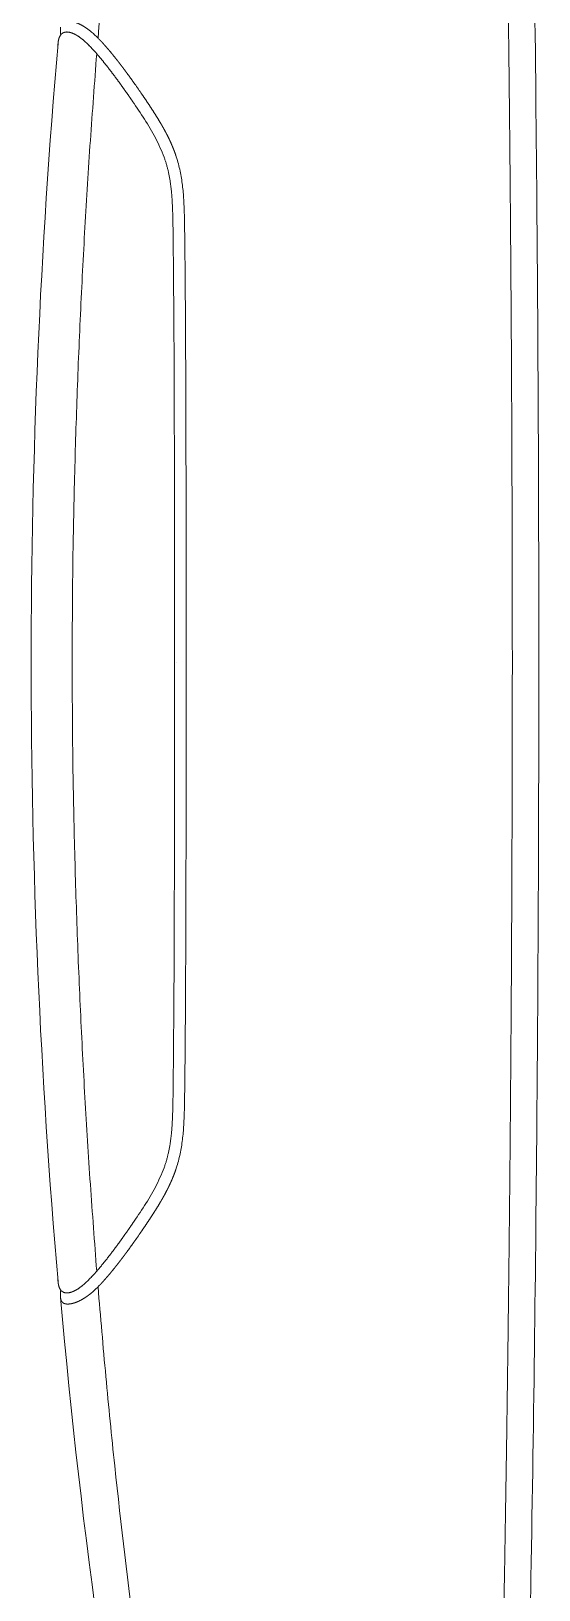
# Model space of a CAD drawing. Header units: metres. Extents: x -17822 to 152406, y -4219 to 19791.
# Drawn here: x 114567.5 to 114584.2, y 1499.4 to 1550.7 of the extents above; entities that cross this region are included whole.
import ezdxf
from ezdxf.xclip import XClip

# ---------------------------------------------------------------- set-up
doc = ezdxf.new("R2010")
doc.units = ezdxf.units.M
doc.header["$LTSCALE"] = 100
doc.header["$MEASUREMENT"] = 0
doc.header["$XCLIPFRAME"] = 0
doc.layers.get('0').update_dxf_attribs({"color": 9, "lineweight": 9})
doc.layers.add('04', color=9, linetype='Continuous', lineweight=9)
doc.layers.add('06D', color=9, linetype='Continuous', lineweight=9)

# ---------------------------------------------------------------- blocks, each defined once
blk = doc.blocks.new('p-araba-polo')
blk.add_line((3.45959, 0), (3.45965, 0))
at = {"extrusion": (0, 0, -1)}
blk.add_line((3.45959, 0), (3.45965, 0), dxfattribs=at)
for points, knots in [([(3.34061, 0), (3.34062, 0.0157), (3.34066, 0.04709), (3.34085, 0.09418), (3.3414, 0.17876), (3.34253, 0.26766), (3.3443, 0.36064), (3.34545, 0.41209), (3.34652, 0.4551), (3.34714, 0.4781), (3.34746, 0.4896)], [0, 0, 0, 0, 0.095818, 0.191637, 0.287456, 0.612278, 0.734598, 0.85691, 0.928456, 1, 1, 1, 1]), ([(3.48556, 0.2052), (3.48473, 0.21503), (3.48306, 0.23466), (3.47914, 0.27381), (3.47334, 0.32271), (3.46687, 0.36659), (3.46194, 0.39586), (3.45932, 0.41061), (3.45657, 0.4254), (3.4546, 0.43525), (3.45361, 0.44019)], [0, 0, 0, 0, 0.12452, 0.248713, 0.496885, 0.746467, 0.809383, 0.872586, 0.936113, 1, 1, 1, 1]), ([(3.48804, 0.20746), (3.48762, 0.20711), (3.48676, 0.20639), (3.48596, 0.2056), (3.48556, 0.2052)], [0, 0, 0, 0, 0.499798, 1, 1, 1, 1]), ([(3.49224, 0.20591), (3.49179, 0.2056), (3.49091, 0.20499), (3.48964, 0.20389), (3.48842, 0.20271), (3.48764, 0.20187), (3.48725, 0.20146)], [0, 0, 0, 0, 0.251991, 0.502315, 0.75048, 1, 1, 1, 1]), ([(3.49759, 0.20983), (3.49766, 0.20967), (3.49779, 0.20936), (3.49791, 0.20861), (3.4979, 0.20795), (3.49786, 0.20748)], [0, 0, 0, 0, 0.249881, 0.499707, 1, 1, 1, 1]), ([(3.48725, 0.20146), (3.48683, 0.201), (3.4864, 0.20053), (3.48598, 0.20005), (3.48598, 0.20004)], [0, 0, 0, 0, 0.98477, 1, 1, 1, 1]), ([(3.49406, 0), (3.49403, 0.00953), (3.49396, 0.02861), (3.49341, 0.05721), (3.49256, 0.08581), (3.49139, 0.1144), (3.48991, 0.14297), (3.48815, 0.17152), (3.4867, 0.19053), (3.48598, 0.20004)], [0, 0, 0, 0, 0.142857, 0.285713, 0.428571, 0.57143, 0.714285, 0.857141, 1, 1, 1, 1]), ([(3.48598, 0.20004), (3.48598, 0.20003), (3.48598, 0.20002), (3.48598, 0.19998), (3.48598, 0.20001), (3.48598, 0.20003), (3.48598, 0.20004), (3.48598, 0.20004), (3.48598, 0.20004), (3.48598, 0.20004)], [0, 0, 0, 0, 0.339646, 0.501479, 0.627426, 1, 1, 1, 1, 1, 1, 1]), ([(3.47115, 0.18677), (3.47153, 0.18733), (3.4723, 0.18844), (3.47386, 0.19066), (3.47505, 0.1923), (3.47584, 0.1934)], [0, 0, 0, 0, 0.250034, 0.500022, 1, 1, 1, 1]), ([(3.47866, 0.19072), (3.47791, 0.18967), (3.4764, 0.18758), (3.47494, 0.18546), (3.47421, 0.1844)], [0, 0, 0, 0, 0.499955, 1, 1, 1, 1]), ([(3.47421, 0.1844), (3.47289, 0.18244), (3.47025, 0.17855), (3.46653, 0.17254), (3.46472, 0.1682), (3.46382, 0.16604)], [0, 0, 0, 0, 0.334985, 0.668743, 1, 1, 1, 1]), ([(3.45704, 0.13897), (3.45705, 0.14025), (3.45709, 0.14296), (3.45716, 0.14754), (3.45735, 0.15241), (3.45782, 0.15742), (3.4585, 0.16133), (3.45927, 0.16444), (3.45977, 0.16598), (3.46001, 0.16675)], [0, 0, 0, 0, 0.137192, 0.28895, 0.489273, 0.658174, 0.826629, 0.913291, 1, 1, 1, 1]), ([(3.46085, 0.13888), (3.46074, 0.1273), (3.46054, 0.10415), (3.46045, 0.06942), (3.46038, 0.0347), (3.46038, 0.01156), (3.46038, 0)], [0, 0, 0, 0, 0.250071, 0.500208, 0.75029, 1, 1, 1, 1]), ([(3.34061, 0), (3.34062, -0.0157), (3.34066, -0.04709), (3.34085, -0.09418), (3.3414, -0.17876), (3.34253, -0.26766), (3.3443, -0.36064), (3.34545, -0.41209), (3.34652, -0.4551), (3.34714, -0.4781), (3.34746, -0.4896)], [0, 0, 0, 0, 0.095818, 0.191637, 0.287456, 0.612278, 0.734598, 0.85691, 0.928456, 1, 1, 1, 1]), ([(3.46085, -0.13888), (3.46074, -0.1273), (3.46054, -0.10415), (3.46045, -0.06942), (3.46038, -0.0347), (3.46038, -0.01156), (3.46038, 0)], [0, 0, 0, 0, 0.250071, 0.500208, 0.75029, 1, 1, 1, 1]), ([(3.49406, 0), (3.49403, -0.00953), (3.49396, -0.02861), (3.49341, -0.05721), (3.49256, -0.08581), (3.49139, -0.1144), (3.48991, -0.14297), (3.48815, -0.17152), (3.4867, -0.19053), (3.48598, -0.20004)], [0, 0, 0, 0, 0.142857, 0.285713, 0.428571, 0.57143, 0.714285, 0.857141, 1, 1, 1, 1]), ([(3.45704, -0.13897), (3.45705, -0.14025), (3.45709, -0.14296), (3.45716, -0.14754), (3.45735, -0.15241), (3.45782, -0.15742), (3.4585, -0.16133), (3.45927, -0.16444), (3.45977, -0.16598), (3.46001, -0.16675)], [0, 0, 0, 0, 0.137192, 0.28895, 0.489273, 0.658174, 0.826629, 0.913291, 1, 1, 1, 1]), ([(3.47421, -0.18439), (3.47289, -0.18244), (3.47025, -0.17855), (3.46653, -0.17254), (3.46472, -0.1682), (3.46382, -0.16603)], [0, 0, 0, 0, 0.334985, 0.668743, 1, 1, 1, 1]), ([(3.47866, -0.19072), (3.47791, -0.18967), (3.4764, -0.18758), (3.47494, -0.18546), (3.47421, -0.18439)], [0, 0, 0, 0, 0.499955, 1, 1, 1, 1]), ([(3.47115, -0.18677), (3.47153, -0.18732), (3.4723, -0.18844), (3.47386, -0.19066), (3.47505, -0.1923), (3.47584, -0.19339)], [0, 0, 0, 0, 0.250034, 0.500022, 1, 1, 1, 1]), ([(3.48598, -0.20004), (3.48598, -0.20003), (3.48598, -0.20001), (3.48598, -0.19998), (3.48598, -0.20001), (3.48598, -0.20003), (3.48598, -0.20004), (3.48598, -0.20004), (3.48598, -0.20004), (3.48598, -0.20004)], [0, 0, 0, 0, 0.339646, 0.501479, 0.627426, 1, 1, 1, 1, 1, 1, 1]), ([(3.48725, -0.20146), (3.48683, -0.20099), (3.4864, -0.20053), (3.48598, -0.20005), (3.48598, -0.20004)], [0, 0, 0, 0, 0.98477, 1, 1, 1, 1]), ([(3.49224, -0.2059), (3.49179, -0.2056), (3.49091, -0.20499), (3.48964, -0.20389), (3.48842, -0.20271), (3.48764, -0.20187), (3.48725, -0.20146)], [0, 0, 0, 0, 0.251991, 0.502315, 0.75048, 1, 1, 1, 1]), ([(3.48556, -0.2052), (3.48473, -0.21503), (3.48306, -0.23466), (3.47914, -0.27381), (3.47334, -0.32271), (3.46687, -0.36658), (3.46194, -0.39586), (3.45932, -0.4106), (3.45657, -0.4254), (3.4546, -0.43525), (3.45361, -0.44019)], [0, 0, 0, 0, 0.12452, 0.248713, 0.496885, 0.746467, 0.809383, 0.872586, 0.936113, 1, 1, 1, 1]), ([(3.48804, -0.20746), (3.48762, -0.2071), (3.48676, -0.20639), (3.48596, -0.2056), (3.48556, -0.2052)], [0, 0, 0, 0, 0.499798, 1, 1, 1, 1])]:
    blk.add_open_spline(points, degree=3, knots=knots)
for points, degree in [([(3.35071, 0.22034), (3.35118, 0.25703), (3.35174, 0.29371), (3.35239, 0.33035), (3.35313, 0.36695), (3.35395, 0.40346), (3.35485, 0.43975)], 6), ([(3.46378, 0.43934), (3.48058, 0.36359), (3.49096, 0.28622), (3.49788, 0.20867)], 3), ([(3.34932, 0), (3.34934, 0.03673), (3.34943, 0.07346), (3.34961, 0.1102), (3.34988, 0.14692), (3.35025, 0.18364), (3.35071, 0.22034)], 6), ([(3.4938, 0.21061), (3.49272, 0.21033), (3.49164, 0.20987), (3.49062, 0.20932), (3.4897, 0.20873), (3.48884, 0.20811), (3.48804, 0.20746)], 6), ([(3.49629, 0.21078), (3.49596, 0.21085), (3.49558, 0.21088), (3.49516, 0.21087), (3.49471, 0.21082), (3.49426, 0.21073), (3.4938, 0.21061)], 6), ([(3.49759, 0.20983), (3.49747, 0.21005), (3.49733, 0.21026), (3.49714, 0.21044), (3.49691, 0.21059), (3.49662, 0.2107), (3.49629, 0.21078)], 6), ([(3.48556, 0.2052), (3.48543, 0.20507), (3.4853, 0.20493), (3.48517, 0.2048)], 3), ([(3.48725, 0.20146), (3.48804, 0.20231), (3.48881, 0.20312), (3.48961, 0.2039), (3.49046, 0.20465), (3.49134, 0.20533), (3.49224, 0.20591)], 6), ([(3.49224, 0.20591), (3.49314, 0.20648), (3.49405, 0.20694), (3.49495, 0.20724), (3.49581, 0.20735), (3.49655, 0.20721), (3.49713, 0.20686)], 6), ([(3.49713, 0.20686), (3.49776, 0.20649), (3.49819, 0.20594), (3.49847, 0.20526), (3.49863, 0.20447), (3.49872, 0.20358), (3.49876, 0.20263)], 6), ([(3.49788, 0.2087), (3.49786, 0.20894), (3.49782, 0.20918), (3.49777, 0.20941), (3.49769, 0.20962), (3.49759, 0.20983)], 5), ([(3.49786, 0.20747), (3.49788, 0.20773), (3.4979, 0.20799), (3.4979, 0.20823), (3.4979, 0.20847), (3.49788, 0.2087)], 5), ([(3.49788, 0.20874), (3.49794, 0.20803), (3.49794, 0.20729), (3.4979, 0.20651)], 3), ([(3.47866, 0.19072), (3.48006, 0.19264), (3.48149, 0.19455), (3.48294, 0.19642), (3.48443, 0.19826), (3.48598, 0.20004)], 5), ([(3.484, 0.20356), (3.48311, 0.20258), (3.48224, 0.20159), (3.4814, 0.20058), (3.48058, 0.19957), (3.47977, 0.19855)], 5), ([(3.48517, 0.2048), (3.48493, 0.20455), (3.4847, 0.20431), (3.48447, 0.20406), (3.48423, 0.20381), (3.484, 0.20356)], 5), ([(3.48598, 0.20004), (3.48623, 0.20033), (3.48648, 0.20061), (3.48674, 0.2009), (3.48699, 0.20117), (3.48725, 0.20146)], 5), ([(3.49871, 0.20339), (3.50458, 0.13577), (3.50754, 0.06789), (3.50755, 0)], 3), ([(3.47778, 0.19599), (3.47738, 0.19547), (3.47699, 0.19495), (3.47661, 0.19444), (3.47622, 0.19392), (3.47584, 0.1934)], 5), ([(3.47977, 0.19855), (3.47936, 0.19804), (3.47896, 0.19753), (3.47856, 0.19702), (3.47817, 0.1965), (3.47778, 0.19599)], 5), ([(3.47584, 0.1934), (3.47536, 0.19274), (3.47488, 0.19208), (3.47441, 0.19142), (3.47394, 0.19076), (3.47347, 0.1901)], 5), ([(3.47421, 0.1844), (3.47508, 0.18567), (3.47596, 0.18695), (3.47686, 0.18821), (3.47775, 0.18947), (3.47866, 0.19072)], 5), ([(3.47115, 0.18677), (3.47009, 0.18523), (3.46905, 0.18368), (3.46802, 0.18212), (3.467, 0.18055), (3.46599, 0.17894), (3.46502, 0.1773)], 6), ([(3.46502, 0.1773), (3.46454, 0.17648), (3.46406, 0.17565), (3.46359, 0.17481), (3.46314, 0.17395), (3.4627, 0.17309), (3.46227, 0.17221)], 6), ([(3.46227, 0.17221), (3.46185, 0.17133), (3.46144, 0.17044), (3.46105, 0.16953), (3.46068, 0.16862), (3.46034, 0.16769), (3.46001, 0.16675)], 6), ([(3.46085, 0.13888), (3.4609, 0.14349), (3.46097, 0.1481), (3.46105, 0.1527), (3.46137, 0.15728), (3.46228, 0.16178), (3.46382, 0.16604)], 6), ([(3.45704, 0.13897), (3.45675, 0.11579), (3.45669, 0.09264), (3.45663, 0.06948), (3.45657, 0.04631), (3.45657, 0.02316), (3.45656, 0)], 6), ([(3.34932, 0), (3.34934, -0.03673), (3.34943, -0.07346), (3.34961, -0.1102), (3.34988, -0.14692), (3.35025, -0.18364), (3.35071, -0.22033)], 6), ([(3.45704, -0.13897), (3.45675, -0.11579), (3.45669, -0.09264), (3.45663, -0.06948), (3.45657, -0.04631), (3.45657, -0.02316), (3.45656, 0)], 6), ([(3.49871, -0.20339), (3.50458, -0.13577), (3.50754, -0.06788), (3.50755, 0)], 3), ([(3.46085, -0.13888), (3.4609, -0.14349), (3.46097, -0.1481), (3.46105, -0.1527), (3.46137, -0.15728), (3.46228, -0.16177), (3.46382, -0.16603)], 6), ([(3.46227, -0.17221), (3.46185, -0.17133), (3.46144, -0.17044), (3.46105, -0.16953), (3.46068, -0.16862), (3.46034, -0.16769), (3.46001, -0.16675)], 6), ([(3.46502, -0.1773), (3.46454, -0.17648), (3.46406, -0.17565), (3.46359, -0.1748), (3.46314, -0.17395), (3.4627, -0.17309), (3.46227, -0.17221)], 6), ([(3.47115, -0.18677), (3.47009, -0.18523), (3.46905, -0.18368), (3.46802, -0.18212), (3.467, -0.18054), (3.46599, -0.17894), (3.46502, -0.1773)], 6), ([(3.47421, -0.18439), (3.47508, -0.18567), (3.47596, -0.18695), (3.47686, -0.18821), (3.47775, -0.18947), (3.47866, -0.19072)], 5), ([(3.47584, -0.19339), (3.47536, -0.19274), (3.47488, -0.19208), (3.47441, -0.19142), (3.47394, -0.19076), (3.47347, -0.1901)], 5), ([(3.47778, -0.19599), (3.47738, -0.19547), (3.47699, -0.19495), (3.47661, -0.19443), (3.47622, -0.19391), (3.47584, -0.19339)], 5), ([(3.47866, -0.19072), (3.48006, -0.19264), (3.48149, -0.19454), (3.48294, -0.19642), (3.48443, -0.19826), (3.48598, -0.20004)], 5), ([(3.47977, -0.19855), (3.47936, -0.19804), (3.47896, -0.19753), (3.47856, -0.19702), (3.47817, -0.1965), (3.47778, -0.19599)], 5), ([(3.484, -0.20356), (3.48311, -0.20258), (3.48224, -0.20159), (3.4814, -0.20058), (3.48058, -0.19957), (3.47977, -0.19855)], 5), ([(3.48517, -0.2048), (3.48493, -0.20455), (3.4847, -0.20431), (3.48447, -0.20406), (3.48423, -0.20381), (3.484, -0.20356)], 5), ([(3.48556, -0.2052), (3.48543, -0.20507), (3.4853, -0.20493), (3.48517, -0.2048)], 3), ([(3.48598, -0.20004), (3.48623, -0.20033), (3.48648, -0.20061), (3.48674, -0.2009), (3.48699, -0.20117), (3.48725, -0.20146)], 5), ([(3.48725, -0.20146), (3.48804, -0.2023), (3.48881, -0.20312), (3.48961, -0.2039), (3.49046, -0.20465), (3.49134, -0.20533), (3.49224, -0.2059)], 6), ([(3.49713, -0.20686), (3.49776, -0.20649), (3.49819, -0.20594), (3.49847, -0.20526), (3.49863, -0.20446), (3.49872, -0.20358), (3.49876, -0.20263)], 6), ([(3.4938, -0.21061), (3.49272, -0.21032), (3.49164, -0.20987), (3.49062, -0.20932), (3.4897, -0.20873), (3.48884, -0.20811), (3.48804, -0.20746)], 6), ([(3.49224, -0.2059), (3.49314, -0.20647), (3.49405, -0.20694), (3.49495, -0.20724), (3.49581, -0.20735), (3.49655, -0.20721), (3.49713, -0.20686)], 6), ([(3.49788, -0.20874), (3.49794, -0.20803), (3.49794, -0.20729), (3.4979, -0.20651)], 3)]:
    blk.add_open_spline(points, degree=degree)
blk = doc.blocks.new('p-cati_vw')
at = {"layer": '04'}
ref = blk.add_blockref('p-araba-polo', (1753.758, -1560.215), dxfattribs=dict(at, xscale=100, yscale=100, zscale=100, rotation=270))
XClip(ref).set_block_clipping_path([(-0.0924763951, -0.9835002962), (4.0650970395, 0.9845199444)])

msp = doc.modelspace()

# ---------------------------------------------------------------- block references
at = {"layer": '06D', "rotation": 269.9999999998917}
msp.add_blockref('p-cati_vw', (116478.492, 3283.682), dxfattribs=at)

doc.saveas('drawing.dxf')
